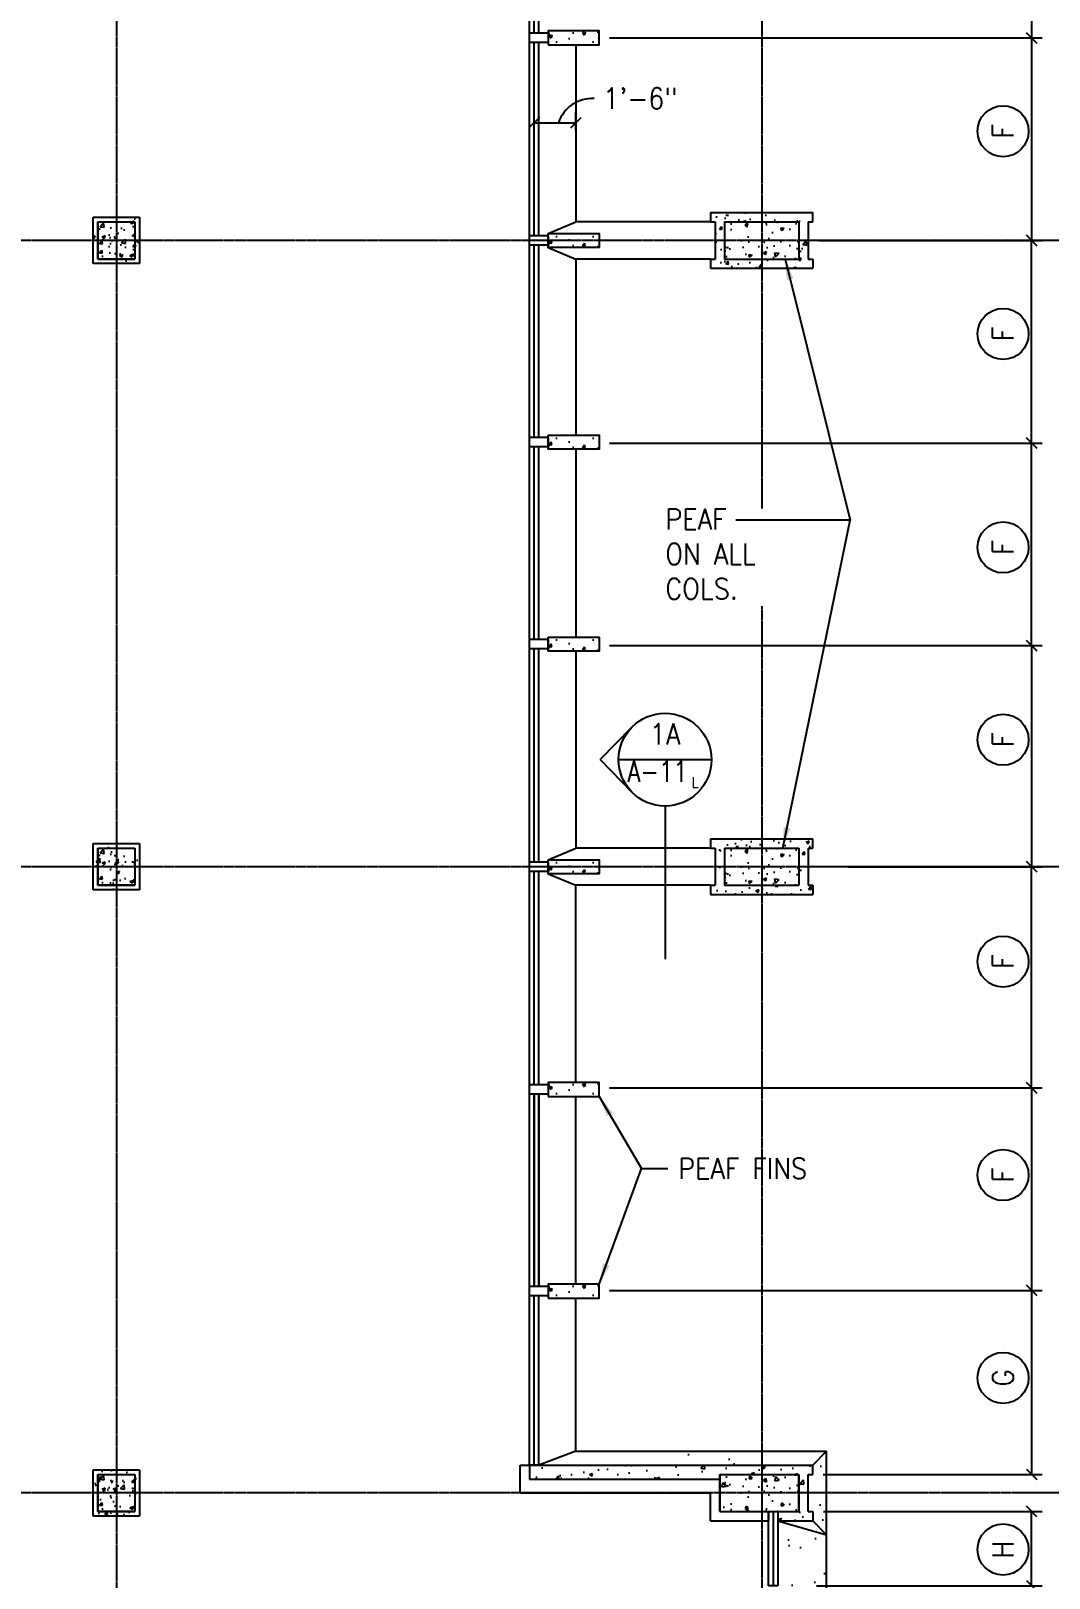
# Model space of a CAD drawing. Header units: inches. Extents: x 388 to 4053, y 352 to 2882.
# Drawn here: x 3330 to 3769, y 1011 to 1678 of the extents above; entities that cross this region are included whole.
import ezdxf
from ezdxf.enums import TextEntityAlignment as Align

# ---------------------------------------------------------------- set-up
doc = ezdxf.new("R2010")
doc.units = ezdxf.units.IN
doc.header["$LTSCALE"] = 0.5
doc.header["$MEASUREMENT"] = 0
doc.linetypes.add('CENTER', pattern=[3.25, 2.5, -0.25, 0.25, -0.25])
for name, color, linetype in [('A-ANNO-DIMS', 7, 'Continuous'), ('A-ANNO-TEXT', 7, 'Continuous'), ('A-COLS', 2, 'Continuous'), ('A-COLS-PATT', 8, 'Continuous'), ('A-FLOR-LEVL', 2, 'Continuous'), ('A-FLOR-PATT', 8, 'Continuous'), ('A-GLAZ', 3, 'Continuous'), ('A-GLAZ-IDEN', 7, 'Continuous'), ('A-GRID', 8, 'CENTER'), ('A-SECT-IDEN', 7, 'Continuous'), ('A-WALL', 2, 'Continuous'), ('A-WALL-PATT', 8, 'Continuous')]:
    doc.layers.add(name, color=color, linetype=linetype)
doc.styles.add('ROMANS', font='romans.shx', dxfattribs={"width": 0.9})
doc.dimstyles.new('DIM96', dxfattribs={"dimscale": 96, "dimtxt": 0.09375, "dimasz": 0.046875, "dimexe": 0.046875, "dimexo": 0.046875, "dimgap": 0.046875, "dimtad": 1, "dimdec": 4, "dimzin": 3, "dimdsep": 46, "dimlunit": 4, "dimtxsty": 'ROMANS', "dimblk": 'OBLIQUE', "dimcen": 0.046875, "dimaunit": 1, "dimazin": 0, "dimtfac": 0.7, "dimtdec": 4, "dimtofl": 0, "dimtmove": 2, "dimatfit": 3, "dimldrblk": 'OBLIQUE', "dimfxl": 0, "dimfrac": 1, "dimtolj": 1, "dimtzin": 0, "dimarcsym": 0})
doc.dimstyles.new('LD96', dxfattribs={"dimscale": 96, "dimtxt": 0.09375, "dimasz": 0.09375, "dimexe": 0.046875, "dimexo": 0.046875, "dimgap": 0.046875, "dimtad": 0, "dimdec": 4, "dimzin": 3, "dimdsep": 46, "dimlunit": 4, "dimtxsty": 'ROMANS', "dimcen": 0.046875, "dimaunit": 1, "dimadec": 0, "dimazin": 0, "dimtfac": 0.7, "dimtdec": 4, "dimtofl": 0, "dimtmove": 2, "dimatfit": 3, "dimfxl": 0, "dimfrac": 1, "dimtolj": 1, "dimtzin": 0, "dimarcsym": 0})
pattern_1 = [(50, (11.203, -0.822), (14.345204, -1.255043), [1.5, -16.5]), (355, (11.203, -0.822), (-2.775027, 15.04384), [1.2, -13.2]), (100.4514, (12.398, -0.927), (11.57019, 13.78879), [1.274804, -14.02284]), (46.1842, (11.203, 3.178), (21.34482, -3.31038), [2.25, -24.75]), (96.6356, (12.981, 2.902), (18.69325, 19.48236), [1.9122, -21.03426]), (351.1842, (11.203, 3.178), (18.69324, 19.48237), [1.8, -19.8]), (21, (13.203, 2.178), (11.93814, -8.052378), [1.5, -16.5]), (326, (13.203, 2.178), (4.866307, 14.503), [1.2, -13.2]), (71.4514, (14.197, 1.507), (16.804453, 6.45061), [1.274804, -14.02284]), (37.5, (11.2027, -0.8225), (0.243197, 6.657877), [0, -13.04, 0, -13.4, 0, -13.25]), (7.5, (11.203, -0.8225), (5.261391, 7.888234), [0, -7.64, 0, -12.74, 0, -5.05]), (327.5, (6.7427, -0.8225), (10.676449, -0.4510974), [0, -5, 0, -15.6, 0, -20.7]), (317.5, (4.743, -0.822), (11.663723, 2.0021), [0, -6.5, 0, -10.36, 0, -14.7])]

# ---------------------------------------------------------------- blocks, each defined once
blk = doc.blocks.new('_Oblique')
at = {"color": 0, "lineweight": -2}
blk.add_line((-0.5, -0.5), (0.5, 0.5), dxfattribs=at)
blk = doc.blocks.new('*D28')
at = {"layer": 'A-ANNO-DIMS', "color": 0, "lineweight": -2}
for p, q in [((3547.08, 1631.84), (3547.08, 1642.54)), ((3565.08, 1634.81), (3565.08, 1642.54)), ((3547.08, 1638.04), (3565.08, 1638.04))]:
    blk.add_line(p, q, dxfattribs=at)
at = {"layer": 'Defpoints', "color": 0}
for p in [(3565.08, 1638.04), (3565.08, 1630.31), (3547.08, 1627.34)]:
    blk.add_point(p, dxfattribs=at)
at = {"layer": 'A-ANNO-DIMS', "color": 0, "lineweight": -2, "xscale": 4.5, "yscale": 4.5, "zscale": 4.5, "rotation": 180}
blk.add_blockref('_Oblique', (3547.08, 1638.04), dxfattribs=at)
at = {"layer": 'A-ANNO-DIMS', "color": 0, "lineweight": -2, "xscale": 4.5, "yscale": 4.5, "zscale": 4.5}
blk.add_blockref('_Oblique', (3565.08, 1638.04), dxfattribs=at)
at = {"layer": 'A-ANNO-DIMS', "color": 0, "insert": (3592.74, 1648.56), "char_height": 9, "attachment_point": 5, "style": 'ROMANS'}
blk.add_mtext('\\A1;1\'-6"', dxfattribs=at)
blk = doc.blocks.new('GLAZ1')
for p, q in [((0, 0), (-4, 0)), ((-4, 0), (-4, -32)), ((-2, -32), (-2, 0)), ((0, -32), (0, 0)), ((-4, -32), (0, -32))]:
    blk.add_line(p, q)
blk = doc.blocks.new('ELEVIDEN')
for q in [(-14, 14.29), (14, 14.29)]:
    blk.add_line((0, 28), q)
blk.add_arc((0, 0), 20, 45.58469, 134.41531)
blk = doc.blocks.new('IDENM1')
blk.add_circle((0, 0), 0.1146)
at = {"style": 'ROMANS', "width": 0.9}
blk.add_attdef('#', text='', height=0.0938, dxfattribs=at).set_placement((0, 0), align=Align.MIDDLE)
blk = doc.blocks.new('*D103')
at = {"layer": 'A-GLAZ-IDEN', "color": 0, "lineweight": -2}
for p, q in [((3579.58, 1761.94), (3765.89, 1761.94)), ((3761.39, 1761.94), (3761.39, 1674.61)), ((3579.58, 1674.61), (3765.89, 1674.61))]:
    blk.add_line(p, q, dxfattribs=at)
at = {"layer": 'Defpoints', "color": 0}
for p in [(3575.08, 1761.94), (3575.08, 1674.61), (3761.39, 1674.61)]:
    blk.add_point(p, dxfattribs=at)
at = {"layer": 'A-GLAZ-IDEN', "color": 0, "lineweight": -2, "xscale": 4.5, "yscale": 4.5, "zscale": 4.5}
for p, rotation in [((3761.39, 1761.94), 90), ((3761.39, 1674.61), 270)]:
    blk.add_blockref('_Oblique', p, dxfattribs=dict(at, rotation=rotation))
blk = doc.blocks.new('*D104')
at = {"layer": 'A-GLAZ-IDEN', "color": 0, "lineweight": -2}
for p, q in [((3579.58, 1674.61), (3765.89, 1674.61)), ((3761.39, 1674.61), (3761.39, 1587.28)), ((3669.58, 1587.28), (3765.89, 1587.28))]:
    blk.add_line(p, q, dxfattribs=at)
at = {"layer": 'Defpoints', "color": 0}
for p in [(3575.08, 1674.61), (3665.08, 1587.28), (3761.39, 1587.28)]:
    blk.add_point(p, dxfattribs=at)
at = {"layer": 'A-GLAZ-IDEN', "color": 0, "lineweight": -2, "xscale": 4.5, "yscale": 4.5, "zscale": 4.5}
for p, rotation in [((3761.39, 1674.61), 90), ((3761.39, 1587.28), 270)]:
    blk.add_blockref('_Oblique', p, dxfattribs=dict(at, rotation=rotation))
blk = doc.blocks.new('*D105')
at = {"layer": 'A-GLAZ-IDEN', "color": 0, "lineweight": -2}
for p, q in [((3579.58, 1412.61), (3765.89, 1412.61)), ((3761.39, 1412.61), (3761.39, 1317.28)), ((3682.42, 1317.28), (3765.89, 1317.28))]:
    blk.add_line(p, q, dxfattribs=at)
at = {"layer": 'Defpoints', "color": 0}
for p in [(3575.08, 1412.61), (3677.92, 1317.28), (3761.39, 1317.28)]:
    blk.add_point(p, dxfattribs=at)
at = {"layer": 'A-GLAZ-IDEN', "color": 0, "lineweight": -2, "xscale": 4.5, "yscale": 4.5, "zscale": 4.5}
for p, rotation in [((3761.39, 1412.61), 90), ((3761.39, 1317.28), 270)]:
    blk.add_blockref('_Oblique', p, dxfattribs=dict(at, rotation=rotation))
blk = doc.blocks.new('*D106')
at = {"layer": 'A-GLAZ-IDEN', "color": 0, "lineweight": -2}
for p, q in [((3579.58, 1499.94), (3765.89, 1499.94)), ((3761.39, 1412.61), (3761.39, 1499.94)), ((3579.58, 1412.61), (3765.89, 1412.61))]:
    blk.add_line(p, q, dxfattribs=at)
at = {"layer": 'Defpoints', "color": 0}
for p in [(3575.08, 1499.94), (3761.39, 1499.94), (3575.08, 1412.61)]:
    blk.add_point(p, dxfattribs=at)
at = {"layer": 'A-GLAZ-IDEN', "color": 0, "lineweight": -2, "xscale": 4.5, "yscale": 4.5, "zscale": 4.5}
for p, rotation in [((3761.39, 1499.94), 90), ((3761.39, 1412.61), 270)]:
    blk.add_blockref('_Oblique', p, dxfattribs=dict(at, rotation=rotation))
blk = doc.blocks.new('*D107')
at = {"layer": 'A-GLAZ-IDEN', "color": 0, "lineweight": -2}
for p, q in [((3669.58, 1587.28), (3765.89, 1587.28)), ((3761.39, 1499.94), (3761.39, 1587.28)), ((3579.58, 1499.94), (3765.89, 1499.94))]:
    blk.add_line(p, q, dxfattribs=at)
at = {"layer": 'Defpoints', "color": 0}
for p in [(3665.08, 1587.28), (3761.39, 1587.28), (3575.08, 1499.94)]:
    blk.add_point(p, dxfattribs=at)
at = {"layer": 'A-GLAZ-IDEN', "color": 0, "lineweight": -2, "xscale": 4.5, "yscale": 4.5, "zscale": 4.5}
for p, rotation in [((3761.39, 1587.28), 90), ((3761.39, 1499.94), 270)]:
    blk.add_blockref('_Oblique', p, dxfattribs=dict(at, rotation=rotation))
blk = doc.blocks.new('*D113')
at = {"layer": 'A-GLAZ-IDEN', "color": 0, "lineweight": -2}
for p, q in [((3686.92, 1317.28), (3765.89, 1317.28)), ((3761.39, 1221.94), (3761.39, 1317.28)), ((3579.58, 1221.94), (3765.89, 1221.94))]:
    blk.add_line(p, q, dxfattribs=at)
at = {"layer": 'Defpoints', "color": 0}
for p in [(3682.42, 1317.28), (3761.39, 1317.28), (3575.08, 1221.94)]:
    blk.add_point(p, dxfattribs=at)
at = {"layer": 'A-GLAZ-IDEN', "color": 0, "lineweight": -2, "xscale": 4.5, "yscale": 4.5, "zscale": 4.5}
for p, rotation in [((3761.39, 1317.28), 90), ((3761.39, 1221.94), 270)]:
    blk.add_blockref('_Oblique', p, dxfattribs=dict(at, rotation=rotation))
blk = doc.blocks.new('*D114')
at = {"layer": 'A-GLAZ-IDEN', "color": 0, "lineweight": -2}
for p, q in [((3579.58, 1221.94), (3765.89, 1221.94)), ((3761.39, 1221.94), (3761.39, 1134.61)), ((3579.58, 1134.61), (3765.89, 1134.61))]:
    blk.add_line(p, q, dxfattribs=at)
at = {"layer": 'Defpoints', "color": 0}
for p in [(3575.08, 1221.94), (3575.08, 1134.61), (3761.39, 1134.61)]:
    blk.add_point(p, dxfattribs=at)
at = {"layer": 'A-GLAZ-IDEN', "color": 0, "lineweight": -2, "xscale": 4.5, "yscale": 4.5, "zscale": 4.5}
for p, rotation in [((3761.39, 1221.94), 90), ((3761.39, 1134.61), 270)]:
    blk.add_blockref('_Oblique', p, dxfattribs=dict(at, rotation=rotation))
blk = doc.blocks.new('*D115')
at = {"layer": 'A-GLAZ-IDEN', "color": 0, "lineweight": -2}
for p, q in [((3579.58, 1134.61), (3765.89, 1134.61)), ((3761.39, 1134.61), (3761.39, 1055.28)), ((3671.58, 1055.28), (3765.89, 1055.28))]:
    blk.add_line(p, q, dxfattribs=at)
at = {"layer": 'Defpoints', "color": 0}
for p in [(3575.08, 1134.61), (3667.08, 1055.28), (3761.39, 1055.28)]:
    blk.add_point(p, dxfattribs=at)
at = {"layer": 'A-GLAZ-IDEN', "color": 0, "lineweight": -2, "xscale": 4.5, "yscale": 4.5, "zscale": 4.5}
for p, rotation in [((3761.39, 1134.61), 90), ((3761.39, 1055.28), 270)]:
    blk.add_blockref('_Oblique', p, dxfattribs=dict(at, rotation=rotation))
blk = doc.blocks.new('*D134')
at = {"layer": 'A-GLAZ-IDEN', "color": 0, "lineweight": -2}
for p, q in [((3671.68, 1039.28), (3765.89, 1039.28)), ((3761.39, 1007.28), (3761.39, 1039.28)), ((3668.76, 1007.28), (3765.89, 1007.28))]:
    blk.add_line(p, q, dxfattribs=at)
at = {"layer": 'Defpoints', "color": 0}
for p in [(3667.18, 1039.28), (3761.39, 1039.28), (3664.26, 1007.28)]:
    blk.add_point(p, dxfattribs=at)
at = {"layer": 'A-GLAZ-IDEN', "color": 0, "lineweight": -2, "xscale": 4.5, "yscale": 4.5, "zscale": 4.5}
for p, rotation in [((3761.39, 1039.28), 90), ((3761.39, 1007.28), 270)]:
    blk.add_blockref('_Oblique', p, dxfattribs=dict(at, rotation=rotation))
blk = doc.blocks.new('IDEN4')
blk.add_line((-0.2083, 0), (0.2083, 0))
blk.add_circle((0, 0), 0.2083)
at = {"style": 'ROMANS'}
for tag, height, width, p in [('#', 0.0938, 0.9, (0, 0.1148)), ('##', 0.0938, 0.8, (-0.0336, -0.0524)), ('@', 0.0469, 0.9, (0.135, -0.1024))]:
    blk.add_attdef(tag, text='', height=height, dxfattribs=dict(at, width=width)).set_placement(p, align=Align.MIDDLE_CENTER)
blk = doc.blocks.new('2')
for p, q in [((8, 16), (-8, 16)), ((-8, -16), (-8, 16)), ((8, -16), (8, 16)), ((8, -16), (-8, -16))]:
    blk.add_line(p, q)
blk = doc.blocks.new('4')
for p, q in [((-8, -18), (-8, 16)), ((8, 16), (-8, 16)), ((8, -18), (8, 16)), ((8, -18), (-8, -18))]:
    blk.add_line(p, q)
blk = doc.blocks.new('1')
for p, q in [((-8, 8), (8, 8)), ((-8, 8), (-8, -8)), ((8, 8), (8, -8)), ((-8, -8), (8, -8))]:
    blk.add_line(p, q)
blk = doc.blocks.new('5')
blk.add_lwpolyline([(-22, 0), (0, 0), (0, -6), (-22, -6)], close=True)

msp = doc.modelspace()

# ---------------------------------------------------------------- hatches: boundary and pattern name
at = {"layer": 'A-COLS-PATT'}
h = msp.add_hatch(dxfattribs=at)
h.set_pattern_fill('AR-CONC', color=256, scale=2, style=0)
h.set_pattern_definition([(310, (2608.299, 4049.939), (14.345204, 1.25504), [1.5, -16.5]), (5, (2608.299, 4049.939), (-2.77503, -15.04384), [1.2, -13.2]), (259.5486, (2609.495, 4050.044), (11.57019, -13.78879), [1.2748, -14.02284]), (313.8158, (2608.3, 4045.939), (21.34482, 3.31038), [2.25, -24.75]), (263.3644, (2610.078, 4046.215), (18.69325, -19.48236), [1.9122, -21.03426]), (8.8158, (2608.3, 4045.94), (18.69324, -19.48237), [1.8, -19.8]), (339, (2610.299, 4046.939), (11.93814, 8.05238), [1.5, -16.5]), (34, (2610.299, 4046.939), (4.86631, -14.503), [1.2, -13.2]), (288.5486, (2611.294, 4047.61), (16.80445, -6.45061), [1.2748, -14.02284]), (322.5, (2608.299, 4049.939), (0.243197, -6.657877), [0, -13.04, 0, -13.4, 0, -13.25]), (352.5, (2608.299, 4049.939), (5.26139, -7.888234), [0, -7.64, 0, -12.74, 0, -5.05]), (32.5, (2603.839, 4049.939), (10.676449, 0.451097), [0, -5, 0, -15.6, 0, -20.7]), (42.5, (2601.839, 4049.939), (11.663723, -2.0021), [0, -6.5, 0, -10.36, 0, -14.7])])
h.paths.add_polyline_path([(3553.08318, 1671.60886), (3553.08318, 1677.60886), (3575.08318, 1677.60886), (3575.08318, 1671.60886)])
h = msp.add_hatch(dxfattribs=at)
h.set_pattern_fill('AR-CONC', color=256, scale=2, style=0)
h.set_pattern_definition([(50, (2400.299, -791.055), (14.345204, -1.255043), [1.5, -16.5]), (355, (2400.299, -791.055), (-2.77503, 15.04384), [1.2, -13.2]), (100.4514, (2401.495, -791.159), (11.57019, 13.78879), [1.2748, -14.02284]), (46.1842, (2400.3, -787.055), (21.34482, -3.31038), [2.25, -24.75]), (96.6356, (2402.078, -787.33), (18.69325, 19.48236), [1.9122, -21.03426]), (351.1842, (2400.3, -787.055), (18.69324, 19.48237), [1.8, -19.8]), (21, (2402.299, -788.055), (11.93814, -8.05238), [1.5, -16.5]), (326, (2402.299, -788.055), (4.86631, 14.503), [1.2, -13.2]), (71.4514, (2403.294, -788.726), (16.80445, 6.45061), [1.2748, -14.02284]), (37.5, (2400.299, -791.0546), (0.243197, 6.657877), [0, -13.04, 0, -13.4, 0, -13.25]), (7.5, (2400.299, -791.0546), (5.26139, 7.888234), [0, -7.64, 0, -12.74, 0, -5.05]), (327.5, (2395.839, -791.0546), (10.676449, -0.451097), [0, -5, 0, -15.6, 0, -20.7]), (317.5, (2393.839, -791.055), (11.663723, 2.0021), [0, -6.5, 0, -10.36, 0, -14.7])])
h.paths.add_polyline_path([(3359.08318, 1595.27553), (3359.08318, 1579.27553), (3375.08318, 1579.27553), (3375.08318, 1595.27553)])
h = msp.add_hatch(dxfattribs=at)
h.set_pattern_fill('AR-CONC', color=256, scale=2, style=0)
h.set_pattern_definition([(40, (1266.753, 620.491), (-1.255043, 14.345204), [1.5, -16.5]), (95, (1266.753, 620.491), (15.04384, -2.77503), [1.2, -13.2]), (349.5486, (1266.648, 621.687), (13.78879, 11.57019), [1.2748, -14.02284]), (43.8158, (1270.753, 620.491), (-3.31038, 21.34482), [2.25, -24.75]), (353.3644, (1270.477, 622.27), (19.48236, 18.69325), [1.9122, -21.03426]), (98.8158, (1270.753, 620.491), (19.48237, 18.69324), [1.8, -19.8]), (69, (1269.753, 622.491), (-8.05238, 11.93814), [1.5, -16.5]), (124, (1269.753, 622.491), (14.503, 4.86631), [1.2, -13.2]), (18.5486, (1269.082, 623.486), (6.45061, 16.80445), [1.2748, -14.02284]), (52.5, (1266.753, 620.4915), (6.657877, 0.243197), [0, -13.04, 0, -13.4, 0, -13.25]), (82.5, (1266.753, 620.4915), (7.888234, 5.26139), [0, -7.64, 0, -12.74, 0, -5.05]), (122.5, (1266.753, 616.0315), (-0.451097, 10.676449), [0, -5, 0, -15.6, 0, -20.7]), (132.5, (1266.753, 614.0315), (2.0021, 11.663723), [0, -6.5, 0, -10.36, 0, -14.7])])
h.paths.add_polyline_path([(3661.08318, 1595.27553), (3661.08318, 1579.27553), (3629.08318, 1579.27553), (3629.08318, 1595.27553)])
h = msp.add_hatch(dxfattribs=at)
h.set_pattern_fill('AR-CONC', color=256, scale=2, style=0)
h.set_pattern_definition([(50, (2608.299, -788.055), (14.345204, -1.25504), [1.5, -16.5]), (355, (2608.299, -788.055), (-2.77503, 15.04384), [1.2, -13.2]), (100.4514, (2609.495, -788.159), (11.57019, 13.78879), [1.2748, -14.02284]), (46.1842, (2608.3, -784.055), (21.34482, -3.31038), [2.25, -24.75]), (96.6356, (2610.078, -784.33), (18.69325, 19.48236), [1.9122, -21.03426]), (351.1842, (2608.3, -784.055), (18.69324, 19.48237), [1.8, -19.8]), (21, (2610.299, -785.055), (11.93814, -8.05238), [1.5, -16.5]), (326, (2610.299, -785.055), (4.86631, 14.503), [1.2, -13.2]), (71.4514, (2611.294, -785.726), (16.80445, 6.45061), [1.2748, -14.02284]), (37.5, (2608.299, -788.0546), (0.243197, 6.657877), [0, -13.04, 0, -13.4, 0, -13.25]), (7.5, (2608.299, -788.0546), (5.26139, 7.888234), [0, -7.64, 0, -12.74, 0, -5.05]), (327.5, (2603.839, -788.0546), (10.676449, -0.451097), [0, -5, 0, -15.6, 0, -20.7]), (317.5, (2601.839, -788.055), (11.663723, 2.0021), [0, -6.5, 0, -10.36, 0, -14.7])])
h.paths.add_polyline_path([(3553.08318, 1590.27553), (3553.08318, 1584.27553), (3575.08318, 1584.27553), (3575.08318, 1590.27553)])
h = msp.add_hatch(dxfattribs=at)
h.set_pattern_fill('AR-CONC', color=256, scale=2, style=0)
h.set_pattern_definition([(50, (2608.299, -875.055), (14.345204, -1.25504), [1.5, -16.5]), (355, (2608.299, -875.055), (-2.77503, 15.04384), [1.2, -13.2]), (100.4514, (2609.495, -875.159), (11.57019, 13.78879), [1.2748, -14.02284]), (46.1842, (2608.3, -871.055), (21.34482, -3.31038), [2.25, -24.75]), (96.6356, (2610.078, -871.33), (18.69325, 19.48236), [1.9122, -21.03426]), (351.1842, (2608.3, -871.055), (18.69324, 19.48237), [1.8, -19.8]), (21, (2610.299, -872.055), (11.93814, -8.05238), [1.5, -16.5]), (326, (2610.299, -872.055), (4.86631, 14.503), [1.2, -13.2]), (71.4514, (2611.294, -872.726), (16.80445, 6.45061), [1.2748, -14.02284]), (37.5, (2608.299, -875.0546), (0.243197, 6.657877), [0, -13.04, 0, -13.4, 0, -13.25]), (7.5, (2608.299, -875.0546), (5.26139, 7.888234), [0, -7.64, 0, -12.74, 0, -5.05]), (327.5, (2603.839, -875.0546), (10.676449, -0.451097), [0, -5, 0, -15.6, 0, -20.7]), (317.5, (2601.839, -875.055), (11.663723, 2.0021), [0, -6.5, 0, -10.36, 0, -14.7])])
h.paths.add_polyline_path([(3553.08318, 1503.27553), (3553.08318, 1497.27553), (3575.08318, 1497.27553), (3575.08318, 1503.27553)])
h = msp.add_hatch(dxfattribs=at)
h.set_pattern_fill('AR-CONC', color=256, scale=2, style=0)
h.set_pattern_definition([(50, (2608.299, -962.055), (14.345204, -1.25504), [1.5, -16.5]), (355, (2608.299, -962.055), (-2.77503, 15.04384), [1.2, -13.2]), (100.4514, (2609.495, -962.159), (11.57019, 13.78879), [1.2748, -14.02284]), (46.1842, (2608.3, -958.055), (21.34482, -3.31038), [2.25, -24.75]), (96.6356, (2610.078, -958.33), (18.69325, 19.48236), [1.9122, -21.03426]), (351.1842, (2608.3, -958.055), (18.69324, 19.48237), [1.8, -19.8]), (21, (2610.299, -959.055), (11.93814, -8.05238), [1.5, -16.5]), (326, (2610.299, -959.055), (4.86631, 14.503), [1.2, -13.2]), (71.4514, (2611.294, -959.726), (16.80445, 6.45061), [1.2748, -14.02284]), (37.5, (2608.299, -962.0546), (0.243197, 6.657877), [0, -13.04, 0, -13.4, 0, -13.25]), (7.5, (2608.299, -962.0546), (5.26139, 7.888234), [0, -7.64, 0, -12.74, 0, -5.05]), (327.5, (2603.839, -962.0546), (10.676449, -0.451097), [0, -5, 0, -15.6, 0, -20.7]), (317.5, (2601.839, -962.055), (11.663723, 2.0021), [0, -6.5, 0, -10.36, 0, -14.7])])
h.paths.add_polyline_path([(3553.08318, 1416.27553), (3553.08318, 1410.27553), (3575.08318, 1410.27553), (3575.08318, 1416.27553)])
h = msp.add_hatch(dxfattribs=at)
h.set_pattern_fill('AR-CONC', color=256, scale=2, style=0)
h.set_pattern_definition([(50, (2400.299, -1061.055), (14.345204, -1.255043), [1.5, -16.5]), (355, (2400.299, -1061.055), (-2.77503, 15.04384), [1.2, -13.2]), (100.4514, (2401.495, -1061.159), (11.57019, 13.78879), [1.2748, -14.02284]), (46.1842, (2400.3, -1057.055), (21.34482, -3.31038), [2.25, -24.75]), (96.6356, (2402.078, -1057.33), (18.69325, 19.48236), [1.9122, -21.03426]), (351.1842, (2400.3, -1057.055), (18.69324, 19.48237), [1.8, -19.8]), (21, (2402.299, -1058.055), (11.93814, -8.05238), [1.5, -16.5]), (326, (2402.299, -1058.055), (4.86631, 14.503), [1.2, -13.2]), (71.4514, (2403.294, -1058.726), (16.80445, 6.45061), [1.2748, -14.02284]), (37.5, (2400.299, -1061.0546), (0.243197, 6.657877), [0, -13.04, 0, -13.4, 0, -13.25]), (7.5, (2400.299, -1061.0546), (5.26139, 7.888234), [0, -7.64, 0, -12.74, 0, -5.05]), (327.5, (2395.839, -1061.0546), (10.676449, -0.451097), [0, -5, 0, -15.6, 0, -20.7]), (317.5, (2393.839, -1061.055), (11.663723, 2.0021), [0, -6.5, 0, -10.36, 0, -14.7])])
h.paths.add_polyline_path([(3359.08318, 1325.27553), (3359.08318, 1309.27553), (3375.08318, 1309.27553), (3375.08318, 1325.27553)])
h = msp.add_hatch(dxfattribs=at)
h.set_pattern_fill('AR-CONC', color=256, scale=2, style=0)
h.set_pattern_definition([(40, (1266.753, 350.491), (-1.255043, 14.345204), [1.5, -16.5]), (95, (1266.753, 350.491), (15.04384, -2.77503), [1.2, -13.2]), (349.5486, (1266.648, 351.687), (13.78879, 11.57019), [1.2748, -14.02284]), (43.8158, (1270.753, 350.491), (-3.31038, 21.34482), [2.25, -24.75]), (353.3644, (1270.477, 352.27), (19.48236, 18.69325), [1.9122, -21.03426]), (98.8158, (1270.753, 350.491), (19.48237, 18.69324), [1.8, -19.8]), (69, (1269.753, 352.491), (-8.05238, 11.93814), [1.5, -16.5]), (124, (1269.753, 352.491), (14.503, 4.86631), [1.2, -13.2]), (18.5486, (1269.082, 353.486), (6.45061, 16.80445), [1.2748, -14.02284]), (52.5, (1266.753, 350.4915), (6.657877, 0.243197), [0, -13.04, 0, -13.4, 0, -13.25]), (82.5, (1266.753, 350.4915), (7.888234, 5.26139), [0, -7.64, 0, -12.74, 0, -5.05]), (122.5, (1266.753, 346.0315), (-0.451097, 10.676449), [0, -5, 0, -15.6, 0, -20.7]), (132.5, (1266.753, 344.0315), (2.0021, 11.663723), [0, -6.5, 0, -10.36, 0, -14.7])])
h.paths.add_polyline_path([(3661.08318, 1325.27553), (3661.08318, 1309.27553), (3629.08318, 1309.27553), (3629.08318, 1325.27553)])
h = msp.add_hatch(dxfattribs=at)
h.set_pattern_fill('AR-CONC', color=256, scale=2, style=0)
h.set_pattern_definition([(50, (2608.299, -1058.055), (14.345204, -1.25504), [1.5, -16.5]), (355, (2608.299, -1058.055), (-2.77503, 15.04384), [1.2, -13.2]), (100.4514, (2609.495, -1058.159), (11.57019, 13.78879), [1.2748, -14.02284]), (46.1842, (2608.3, -1054.055), (21.34482, -3.31038), [2.25, -24.75]), (96.6356, (2610.078, -1054.33), (18.69325, 19.48236), [1.9122, -21.03426]), (351.1842, (2608.3, -1054.055), (18.69324, 19.48237), [1.8, -19.8]), (21, (2610.299, -1055.055), (11.93814, -8.05238), [1.5, -16.5]), (326, (2610.299, -1055.055), (4.86631, 14.503), [1.2, -13.2]), (71.4514, (2611.294, -1055.726), (16.80445, 6.45061), [1.2748, -14.02284]), (37.5, (2608.299, -1058.0546), (0.243197, 6.657877), [0, -13.04, 0, -13.4, 0, -13.25]), (7.5, (2608.299, -1058.0546), (5.26139, 7.888234), [0, -7.64, 0, -12.74, 0, -5.05]), (327.5, (2603.839, -1058.0546), (10.676449, -0.451097), [0, -5, 0, -15.6, 0, -20.7]), (317.5, (2601.839, -1058.055), (11.663723, 2.0021), [0, -6.5, 0, -10.36, 0, -14.7])])
h.paths.add_polyline_path([(3553.08318, 1320.27553), (3553.08318, 1314.27553), (3575.08318, 1314.27553), (3575.08318, 1320.27553)])
h = msp.add_hatch(dxfattribs=at)
h.set_pattern_fill('AR-CONC', color=256, scale=2, style=0)
h.set_pattern_definition([(310, (2608.299, 3596.606), (14.345204, 1.25504), [1.5, -16.5]), (5, (2608.299, 3596.606), (-2.77503, -15.04384), [1.2, -13.2]), (259.5486, (2609.495, 3596.71), (11.57019, -13.78879), [1.2748, -14.02284]), (313.8158, (2608.3, 3592.606), (21.34482, 3.31038), [2.25, -24.75]), (263.3644, (2610.078, 3592.882), (18.69325, -19.48236), [1.9122, -21.03426]), (8.8158, (2608.3, 3592.606), (18.69324, -19.48237), [1.8, -19.8]), (339, (2610.299, 3593.606), (11.93814, 8.05238), [1.5, -16.5]), (34, (2610.299, 3593.606), (4.86631, -14.503), [1.2, -13.2]), (288.5486, (2611.294, 3594.277), (16.80445, -6.45061), [1.2748, -14.02284]), (322.5, (2608.299, 3596.6056), (0.243197, -6.657877), [0, -13.04, 0, -13.4, 0, -13.25]), (352.5, (2608.299, 3596.6056), (5.26139, -7.888234), [0, -7.64, 0, -12.74, 0, -5.05]), (32.5, (2603.839, 3596.6056), (10.676449, 0.451097), [0, -5, 0, -15.6, 0, -20.7]), (42.5, (2601.839, 3596.606), (11.663723, -2.0021), [0, -6.5, 0, -10.36, 0, -14.7])])
h.paths.add_polyline_path([(3553.08318, 1218.27553), (3553.08318, 1224.27553), (3575.08318, 1224.27553), (3575.08318, 1218.27553)])
h = msp.add_hatch(dxfattribs=at)
h.set_pattern_fill('AR-CONC', color=256, scale=2, style=0)
h.set_pattern_definition([(310, (2608.299, 3509.606), (14.345204, 1.25504), [1.5, -16.5]), (5, (2608.299, 3509.606), (-2.77503, -15.04384), [1.2, -13.2]), (259.5486, (2609.495, 3509.71), (11.57019, -13.78879), [1.2748, -14.02284]), (313.8158, (2608.3, 3505.606), (21.34482, 3.31038), [2.25, -24.75]), (263.3644, (2610.078, 3505.882), (18.69325, -19.48236), [1.9122, -21.03426]), (8.8158, (2608.3, 3505.606), (18.69324, -19.48237), [1.8, -19.8]), (339, (2610.299, 3506.606), (11.93814, 8.05238), [1.5, -16.5]), (34, (2610.299, 3506.606), (4.86631, -14.503), [1.2, -13.2]), (288.5486, (2611.294, 3507.277), (16.80445, -6.45061), [1.2748, -14.02284]), (322.5, (2608.299, 3509.6056), (0.243197, -6.657877), [0, -13.04, 0, -13.4, 0, -13.25]), (352.5, (2608.299, 3509.6056), (5.26139, -7.888234), [0, -7.64, 0, -12.74, 0, -5.05]), (32.5, (2603.839, 3509.6056), (10.676449, 0.451097), [0, -5, 0, -15.6, 0, -20.7]), (42.5, (2601.839, 3509.606), (11.663723, -2.0021), [0, -6.5, 0, -10.36, 0, -14.7])])
h.paths.add_polyline_path([(3553.08318, 1131.27553), (3553.08318, 1137.27553), (3575.08318, 1137.27553), (3575.08318, 1131.27553)])
h = msp.add_hatch(dxfattribs=at)
h.set_pattern_fill('AR-CONC', color=256, scale=2, style=0)
h.set_pattern_definition([(50, (2400.299, -1331.055), (14.345204, -1.255043), [1.5, -16.5]), (355, (2400.299, -1331.055), (-2.77503, 15.04384), [1.2, -13.2]), (100.4514, (2401.495, -1331.159), (11.57019, 13.78879), [1.2748, -14.02284]), (46.1842, (2400.3, -1327.055), (21.34482, -3.31038), [2.25, -24.75]), (96.6356, (2402.078, -1327.33), (18.69325, 19.48236), [1.9122, -21.03426]), (351.1842, (2400.3, -1327.055), (18.69324, 19.48237), [1.8, -19.8]), (21, (2402.299, -1328.055), (11.93814, -8.05238), [1.5, -16.5]), (326, (2402.299, -1328.055), (4.86631, 14.503), [1.2, -13.2]), (71.4514, (2403.294, -1328.726), (16.80445, 6.45061), [1.2748, -14.02284]), (37.5, (2400.299, -1331.0546), (0.243197, 6.657877), [0, -13.04, 0, -13.4, 0, -13.25]), (7.5, (2400.299, -1331.0546), (5.26139, 7.888234), [0, -7.64, 0, -12.74, 0, -5.05]), (327.5, (2395.839, -1331.0546), (10.676449, -0.451097), [0, -5, 0, -15.6, 0, -20.7]), (317.5, (2393.839, -1331.055), (11.663723, 2.0021), [0, -6.5, 0, -10.36, 0, -14.7])])
h.paths.add_polyline_path([(3359.08318, 1055.27553), (3359.08318, 1039.27553), (3375.08318, 1039.27553), (3375.08318, 1055.27553)])
h = msp.add_hatch(dxfattribs=at)
h.set_pattern_fill('AR-CONC', color=256, scale=2, angle=-90, style=0)
h.set_pattern_definition([(320, (1266.753, 2014.06), (-1.255043, -14.345204), [1.5, -16.5]), (265, (1266.753, 2014.06), (15.04384, 2.77503), [1.2, -13.2]), (10.4514, (1266.648, 2012.864), (13.78879, -11.57019), [1.2748, -14.02284]), (316.1842, (1270.753, 2014.06), (-3.31038, -21.34482), [2.25, -24.75]), (6.6356, (1270.477, 2012.28), (19.48236, -18.69325), [1.9122, -21.03426]), (261.1842, (1270.753, 2014.06), (19.48237, -18.69324), [1.8, -19.8]), (291, (1269.753, 2012.06), (-8.05238, -11.93814), [1.5, -16.5]), (236, (1269.753, 2012.06), (14.503, -4.86631), [1.2, -13.2]), (341.4514, (1269.082, 2011.065), (6.45061, -16.80445), [1.2748, -14.02284]), (307.5, (1266.753, 2014.0596), (6.657877, -0.243197), [0, -13.04, 0, -13.4, 0, -13.25]), (277.5, (1266.753, 2014.0596), (7.888234, -5.26139), [0, -7.64, 0, -12.74, 0, -5.05]), (237.5, (1266.753, 2018.5196), (-0.451097, -10.676449), [0, -5, 0, -15.6, 0, -20.7]), (227.5, (1266.753, 2020.52), (2.0021, -11.663723), [0, -6.5, 0, -10.36, 0, -14.7])])
h.paths.add_polyline_path([(3661.08318, 1039.27553), (3661.08318, 1055.27553), (3627.08318, 1055.27553), (3627.08318, 1039.27553)])
at = {"layer": 'A-FLOR-PATT'}
h = msp.add_hatch(dxfattribs=at)
h.set_pattern_fill('AR-SAND', color=256, scale=12, style=0)
h.set_pattern_definition([(37.5, (2.383, -1.954), (-0.75592, 23.121885), [0, -18.24, 0, -20.4, 0, -19.5]), (7.5, (2.383, -1.954), (21.23732, 33.86575), [0, -9.84, 0, -16.44, 0, -6.3]), (327.5, (-12.377, -1.954), (37.3697, 0.06791), [0, -6, 0, -21.6, 0, -28.2]), (317.5, (-12.377, -1.954), (36.07352, 10.5321), [0, -3, 0, -14.16, 0, -16.2])])
h.paths.add_polyline_path([(3673.08318, 1029.27553), (3652.08318, 1035.27553), (3652.08318, 1009.27553), (3656.58318, 1009.27553), (3656.58318, 927.54469), (3673.08318, 927.54469)])
h.paths.add_polyline_path([(3667.08318, 1035.27553), (3652.08318, 1035.27553), (3673.08318, 1029.27553)])
h.paths.add_polyline_path([(3673.08318, 1065.27553), (3667.08318, 1059.27553), (3667.08318, 1055.27553), (3665.08318, 1055.27553), (3665.08318, 1039.27553), (3667.08318, 1039.27553), (3667.08318, 1035.27553), (3673.08318, 1029.27553)])
h.paths.add_polyline_path([(3673.08318, 1065.27553), (3606.60416, 1065.27553), (3606.60416, 1059.27553), (3623.08318, 1059.27553), (3667.08318, 1059.27553)])
at = {"layer": 'A-WALL-PATT'}
h = msp.add_hatch(dxfattribs=at)
h.set_pattern_fill('AR-CONC', color=256, scale=2, style=0)
h.set_pattern_definition(pattern_1)
h.paths.add_polyline_path([(3377.08318, 1597.27553), (3357.08318, 1597.27553), (3357.08318, 1577.27553), (3377.08318, 1577.27553)])
h = msp.add_hatch(dxfattribs=at)
h.set_pattern_fill('AR-CONC', color=256, scale=2, style=0)
h.set_pattern_definition(pattern_1)
h.paths.add_polyline_path([(3623.08318, 1599.27553), (3623.08318, 1595.27553), (3625.08318, 1595.27553), (3625.08318, 1579.27553), (3623.08318, 1579.27553), (3623.08318, 1575.27553), (3667.08318, 1575.27553), (3667.08318, 1579.27553), (3665.08318, 1579.27553), (3665.08318, 1595.27553), (3667.08318, 1595.27553), (3667.08318, 1599.27553)])
h.paths.add_polyline_path([(3661.08318, 1595.27553), (3629.08318, 1595.27553), (3629.08318, 1579.27553), (3661.08318, 1579.27553)], flags=17)
h = msp.add_hatch(dxfattribs=at)
h.set_pattern_fill('AR-CONC', color=256, scale=2, style=0)
h.set_pattern_definition(pattern_1)
h.paths.add_polyline_path([(3623.08318, 1329.27553), (3623.08318, 1325.27553), (3625.08318, 1325.27553), (3625.08318, 1309.27553), (3623.08318, 1309.27553), (3623.08318, 1305.27553), (3667.08318, 1305.27553), (3667.08318, 1309.27553), (3665.08318, 1309.27553), (3665.08318, 1325.27553), (3667.08318, 1325.27553), (3667.08318, 1329.27553)])
h.paths.add_polyline_path([(3661.08318, 1325.27553), (3629.08318, 1325.27553), (3629.08318, 1309.27553), (3661.08318, 1309.27553)], flags=17)
h = msp.add_hatch(dxfattribs=at)
h.set_pattern_fill('AR-CONC', color=256, scale=2, style=0)
h.set_pattern_definition(pattern_1)
h.paths.add_polyline_path([(3377.08318, 1327.27553), (3357.08318, 1327.27553), (3357.08318, 1307.27553), (3377.08318, 1307.27553)])
h = msp.add_hatch(dxfattribs=at)
h.set_pattern_fill('AR-CONC', color=256, scale=2, style=0)
h.set_pattern_definition(pattern_1)
h.paths.add_polyline_path([(3377.08318, 1057.27553), (3357.08318, 1057.27553), (3357.08318, 1037.27553), (3377.08318, 1037.27553)])
h = msp.add_hatch(dxfattribs=at)
h.set_pattern_fill('AR-CONC', color=256, scale=2, style=0)
h.set_pattern_definition([(50, (10.328, 2.06), (14.345204, -1.255043), [1.5, -16.5]), (355, (10.328, 2.06), (-2.775027, 15.04384), [1.2, -13.2]), (100.4514, (11.523, 1.955), (11.57019, 13.78879), [1.274804, -14.02284]), (46.1842, (10.328, 6.06), (21.34482, -3.31038), [2.25, -24.75]), (96.6356, (12.107, 5.784), (18.69325, 19.48236), [1.9122, -21.03426]), (351.1842, (10.328, 6.06), (18.69324, 19.48237), [1.8, -19.8]), (21, (12.328, 5.06), (11.93814, -8.052378), [1.5, -16.5]), (326, (12.328, 5.06), (4.866307, 14.503), [1.2, -13.2]), (71.4514, (13.323, 4.389), (16.804453, 6.45061), [1.274804, -14.02284]), (37.5, (10.328, 2.06), (0.243197, 6.657877), [0, -13.04, 0, -13.4, 0, -13.25]), (7.5, (10.328, 2.06), (5.261391, 7.888234), [0, -7.64, 0, -12.74, 0, -5.05]), (327.5, (5.868, 2.06), (10.676449, -0.4510974), [0, -5, 0, -15.6, 0, -20.7]), (317.5, (3.868, 2.06), (11.663723, 2.0021), [0, -6.5, 0, -10.36, 0, -14.7])])
h.paths.add_polyline_path([(3627.08318, 1053.27553), (3627.08318, 1055.27553), (3645.08318, 1055.27553), (3645.08318, 1059.27553), (3623.08318, 1059.27553), (3545.08318, 1059.27553), (3545.08318, 1053.27553)])
h.paths.add_polyline_path([(3645.08318, 1059.27553), (3645.08318, 1055.27553), (3661.08318, 1055.27553), (3661.08318, 1047.27553), (3665.08318, 1047.27553), (3665.08318, 1055.27553), (3667.08318, 1055.27553), (3667.08318, 1059.27553)])
h.paths.add_polyline_path([(3665.08318, 1047.27553), (3661.08318, 1047.27553), (3661.08318, 1039.27553), (3652.08318, 1039.27553), (3652.08318, 1035.27553), (3667.08318, 1035.27553), (3667.08318, 1039.27553), (3665.08318, 1039.27553)])

# ---------------------------------------------------------------- linework, layer by layer
at = {"layer": 'A-ANNO-DIMS'}
msp.add_arc((3571.9992, 1633.28189), 15.18783, 86.39601091, 161.76101974, dxfattribs=at)
at = {"layer": 'A-FLOR-LEVL'}
for p, q in [((3565.08318, 1671.60886), (3565.08318, 1595.27553)), ((3553.08318, 1590.27553), (3565.08318, 1595.27553)), ((3623.08318, 1595.27553), (3565.08318, 1595.27553)), ((3553.08318, 1584.27553), (3565.08318, 1579.27553)), ((3623.08318, 1579.27553), (3565.08318, 1579.27553)), ((3565.08318, 1579.27553), (3565.08318, 1503.27553)), ((3565.08318, 1497.27553), (3565.08318, 1416.27553)), ((3565.08318, 1410.27553), (3565.08318, 1325.27553)), ((3553.08318, 1320.27553), (3565.08318, 1325.27553)), ((3623.08318, 1325.27553), (3565.08318, 1325.27553)), ((3553.08318, 1314.27553), (3565.08318, 1309.27553)), ((3623.08318, 1309.27553), (3565.08318, 1309.27553)), ((3565.08318, 1224.27553), (3565.08318, 1309.27553)), ((3565.08318, 1137.27553), (3565.08318, 1218.27553)), ((3565.08318, 1137.27553), (3565.08318, 1218.27553)), ((3565.08318, 1065.27553), (3565.08318, 1131.27553)), ((3565.08318, 1065.27553), (3549.08318, 1059.27553)), ((3565.08318, 1065.27553), (3673.08318, 1065.27553)), ((3667.08318, 1059.27553), (3673.08318, 1065.27553)), ((3673.08318, 471.27553), (3673.08318, 1065.27553)), ((3652.08318, 1035.27553), (3673.08318, 1029.27553)), ((3667.08318, 1035.27553), (3673.08318, 1029.27553))]:
    msp.add_line(p, q, dxfattribs=at)
at = {"layer": 'A-GLAZ'}
for p, q in [((3545.08318, 1059.27553), (3545.08318, 1845.27553)), ((3547.08318, 1676.60886), (3547.08318, 1759.94219)), ((3549.08318, 1676.60886), (3549.08318, 1759.94219)), ((3553.08318, 1676.60886), (3545.08318, 1676.60886)), ((3553.08318, 1676.60886), (3553.08318, 1672.60886)), ((3553.08318, 1672.60886), (3545.08318, 1672.60886)), ((3547.08318, 1589.27553), (3547.08318, 1672.60886)), ((3549.08318, 1589.27553), (3549.08318, 1672.60886)), ((3553.08318, 1589.27553), (3545.08318, 1589.27553)), ((3553.08318, 1589.27553), (3553.08318, 1585.27553)), ((3553.08318, 1585.27553), (3545.08318, 1585.27553)), ((3547.08318, 1502.27553), (3547.08318, 1585.27553)), ((3549.08318, 1502.27553), (3549.08318, 1585.27553)), ((3553.08318, 1502.27553), (3545.08318, 1502.27553)), ((3553.08318, 1502.27553), (3553.08318, 1498.27553)), ((3553.08318, 1498.27553), (3545.08318, 1498.27553)), ((3547.08318, 1415.27553), (3547.08318, 1498.27553)), ((3549.08318, 1415.27553), (3549.08318, 1498.27553)), ((3553.08318, 1415.27553), (3545.08318, 1415.27553)), ((3553.08318, 1415.27553), (3553.08318, 1411.27553)), ((3553.08318, 1411.27553), (3545.08318, 1411.27553)), ((3547.08318, 1319.27553), (3547.08318, 1411.27553)), ((3549.08318, 1319.27553), (3549.08318, 1411.27553)), ((3553.08318, 1319.27553), (3545.08318, 1319.27553)), ((3553.08318, 1315.27553), (3545.08318, 1315.27553)), ((3547.08318, 1223.27553), (3547.08318, 1315.27553)), ((3549.08318, 1223.27553), (3549.08318, 1315.27553)), ((3553.08318, 1319.27553), (3553.08318, 1315.27553)), ((3553.08318, 1223.27553), (3545.08318, 1223.27553)), ((3553.08318, 1223.27553), (3553.08318, 1219.27553)), ((3553.08318, 1219.27553), (3545.08318, 1219.27553)), ((3547.08318, 1219.27553), (3547.08318, 1136.27553)), ((3547.08318, 1136.27553), (3547.08318, 1219.27553)), ((3549.08318, 1219.27553), (3549.08318, 1136.27553)), ((3549.08318, 1136.27553), (3549.08318, 1219.27553)), ((3553.08318, 1136.27553), (3545.08318, 1136.27553)), ((3553.08318, 1136.27553), (3553.08318, 1132.27553)), ((3553.08318, 1132.27553), (3545.08318, 1132.27553)), ((3547.08318, 1059.27553), (3547.08318, 1132.27553)), ((3549.08318, 1059.27553), (3549.08318, 1132.27553)), ((3549.08318, 1059.27553), (3545.08318, 1059.27553))]:
    msp.add_line(p, q, dxfattribs=at)
at = {"layer": 'A-GRID'}
for p, q in [((3367.08318, 2833.64311), (3367.08318, 435.27553)), ((3645.08318, 2833.64311), (3645.08318, 1471.71866)), ((4004.54291, 1587.27553), (510.08318, 1587.27553)), ((3645.08318, 1429.60282), (3645.08318, 435.27553)), ((4004.54291, 1317.27553), (510.08318, 1317.27553)), ((4004.54291, 1047.27553), (510.08318, 1047.27553))]:
    msp.add_line(p, q, dxfattribs=at)
at = {"layer": 'A-SECT-IDEN'}
msp.add_line((3603.46196, 1343.44113), (3603.46196, 1277.39146), dxfattribs=at)
at = {"layer": 'A-WALL'}
for p, q in [((3357.08318, 1597.27553), (3377.08318, 1597.27553)), ((3357.08318, 1577.27553), (3357.08318, 1597.27553)), ((3359.08318, 1595.27553), (3375.08318, 1595.27553)), ((3359.08318, 1579.27553), (3359.08318, 1595.27553)), ((3375.08318, 1595.27553), (3375.08318, 1579.27553)), ((3377.08318, 1597.27553), (3377.08318, 1577.27553)), ((3623.08318, 1599.27553), (3667.08318, 1599.27553)), ((3623.08318, 1599.27553), (3623.08318, 1595.27553)), ((3623.08318, 1595.27553), (3625.08318, 1595.27553)), ((3625.08318, 1595.27553), (3625.08318, 1579.27553)), ((3629.08318, 1595.27553), (3629.08318, 1579.27553)), ((3629.08318, 1595.27553), (3661.08318, 1595.27553)), ((3661.08318, 1595.27553), (3661.08318, 1579.27553)), ((3665.08318, 1595.27553), (3665.08318, 1579.27553)), ((3665.08318, 1595.27553), (3667.08318, 1595.27553)), ((3667.08318, 1595.27553), (3667.08318, 1599.27553)), ((3377.08318, 1577.27553), (3357.08318, 1577.27553)), ((3375.08318, 1579.27553), (3359.08318, 1579.27553)), ((3623.08318, 1579.27553), (3625.08318, 1579.27553)), ((3623.08318, 1579.27553), (3623.08318, 1575.27553)), ((3623.08318, 1575.27553), (3667.08318, 1575.27553)), ((3629.08318, 1579.27553), (3661.08318, 1579.27553)), ((3665.08318, 1579.27553), (3667.08318, 1579.27553)), ((3667.08318, 1579.27553), (3667.08318, 1575.27553)), ((3623.08318, 1329.27553), (3667.08318, 1329.27553)), ((3623.08318, 1329.27553), (3623.08318, 1325.27553)), ((3667.08318, 1325.27553), (3667.08318, 1329.27553)), ((3357.08318, 1327.27553), (3377.08318, 1327.27553)), ((3357.08318, 1307.27553), (3357.08318, 1327.27553)), ((3359.08318, 1325.27553), (3375.08318, 1325.27553)), ((3359.08318, 1309.27553), (3359.08318, 1325.27553)), ((3375.08318, 1325.27553), (3375.08318, 1309.27553)), ((3377.08318, 1327.27553), (3377.08318, 1307.27553)), ((3623.08318, 1325.27553), (3625.08318, 1325.27553)), ((3625.08318, 1325.27553), (3625.08318, 1309.27553)), ((3629.08318, 1325.27553), (3629.08318, 1309.27553)), ((3629.08318, 1325.27553), (3661.08318, 1325.27553)), ((3661.08318, 1325.27553), (3661.08318, 1309.27553)), ((3665.08318, 1325.27553), (3665.08318, 1309.27553)), ((3665.08318, 1325.27553), (3667.08318, 1325.27553)), ((3375.08318, 1309.27553), (3359.08318, 1309.27553)), ((3623.08318, 1309.27553), (3625.08318, 1309.27553)), ((3623.08318, 1309.27553), (3623.08318, 1305.27553)), ((3629.08318, 1309.27553), (3661.08318, 1309.27553)), ((3665.08318, 1309.27553), (3667.08318, 1309.27553)), ((3667.08318, 1309.27553), (3667.08318, 1305.27553)), ((3377.08318, 1307.27553), (3357.08318, 1307.27553)), ((3623.08318, 1305.27553), (3667.08318, 1305.27553)), ((3357.08318, 1057.27553), (3377.08318, 1057.27553)), ((3357.08318, 1037.27553), (3357.08318, 1057.27553)), ((3359.08318, 1055.27553), (3375.08318, 1055.27553)), ((3359.08318, 1039.27553), (3359.08318, 1055.27553)), ((3375.08318, 1055.27553), (3375.08318, 1039.27553)), ((3377.08318, 1057.27553), (3377.08318, 1037.27553)), ((3541.08318, 1059.27553), (3623.08318, 1059.27553)), ((3541.08318, 1047.27553), (3541.08318, 1059.27553)), ((3545.08318, 1059.27553), (3545.08318, 1053.27553)), ((3623.08318, 1059.27553), (3667.08318, 1059.27553)), ((3627.08318, 1055.27553), (3627.08318, 1039.27553)), ((3627.08318, 1055.27553), (3661.08318, 1055.27553)), ((3661.08318, 1055.27553), (3661.08318, 1039.27553)), ((3665.08318, 1039.27553), (3665.08318, 1055.27553)), ((3665.08318, 1055.27553), (3667.08318, 1055.27553)), ((3667.08318, 1055.27553), (3667.08318, 1059.27553)), ((3541.08318, 1047.27553), (3623.08318, 1047.27553)), ((3545.08318, 1053.27553), (3627.08318, 1053.27553)), ((3623.08318, 1035.27553), (3623.08318, 1047.27553)), ((3377.08318, 1037.27553), (3357.08318, 1037.27553)), ((3375.08318, 1039.27553), (3359.08318, 1039.27553)), ((3623.08318, 1035.27553), (3648.08318, 1035.27553)), ((3627.08318, 1039.27553), (3648.08318, 1039.27553)), ((3648.08318, 1039.27553), (3648.08318, 1035.27553)), ((3652.08318, 1039.27553), (3652.08318, 1039.27553)), ((3652.08318, 1039.27553), (3652.08318, 1035.27553)), ((3652.08318, 1039.27553), (3661.08318, 1039.27553)), ((3652.08318, 1035.27553), (3667.08318, 1035.27553)), ((3665.08318, 1039.27553), (3667.08318, 1039.27553)), ((3667.08318, 1039.27553), (3667.08318, 1035.27553))]:
    msp.add_line(p, q, dxfattribs=at)

# ---------------------------------------------------------------- block references
at = {"layer": 'A-COLS', "extrusion": (0, 0, -1), "zscale": -1}
for name, p, rotation in [('5', (-3575.08318, 1671.60886), 180), ('2', (-3645.08318, 1587.27553), 90), ('2', (-3645.08318, 1317.27553), 90), ('5', (-3575.08318, 1218.27553), 180), ('5', (-3575.08318, 1131.27553), 180)]:
    msp.add_blockref(name, p, dxfattribs=dict(at, rotation=rotation))
at = {"layer": 'A-COLS'}
for name, p in [('1', (3367.08318, 1587.27553)), ('5', (3575.08318, 1590.27553)), ('5', (3575.08318, 1503.27553)), ('5', (3575.08318, 1416.27553)), ('1', (3367.08318, 1317.27553)), ('5', (3575.08318, 1320.27553)), ('1', (3367.08318, 1047.27553))]:
    msp.add_blockref(name, p, dxfattribs=at)
at = {"layer": 'A-COLS', "rotation": 270}
msp.add_blockref('4', (3645.08318, 1047.27553), dxfattribs=at)
at = {"layer": 'A-GLAZ', "xscale": -1, "rotation": 180}
msp.add_blockref('GLAZ1', (3652.08318, 1007.27553), dxfattribs=at)
at = {"layer": 'A-GLAZ-IDEN', "xscale": 96, "yscale": 96, "zscale": 96, "rotation": 90}
for p, values in [((3749.10319, 1634.38546), {'#': 'F'}), ((3749.10319, 1546.96784), {'#': 'F'}), ((3749.10319, 1454.94497), {'#': 'F'}), ((3749.10319, 1372.03327), {'#': 'F'}), ((3749.10319, 1276.36592), {'#': 'F'}), ((3749.10319, 1184.34305), {'#': 'F'}), ((3749.10319, 1096.87577), {'#': 'G'}), ((3749.10319, 1022.90261), {'#': 'H'})]:
    msp.add_blockref('IDENM1', p, dxfattribs=at).add_auto_attribs(values)
at = {"layer": 'A-SECT-IDEN', "xscale": 96, "yscale": 96, "zscale": 96}
msp.add_blockref('IDEN4', (3603.46196, 1363.44113), dxfattribs=at).add_auto_attribs({'#': '1A', '##': 'A-11', '@': 'L'})
at = {"layer": 'A-SECT-IDEN', "xscale": -1, "rotation": 90}
msp.add_blockref('ELEVIDEN', (3603.46196, 1363.44113), dxfattribs=at)

# ---------------------------------------------------------------- texts
at = {"layer": 'A-ANNO-TEXT', "char_height": 9, "style": 'ROMANS'}
for s, insert, attachment_point in [('PEAF\\PON ALL\\PCOLS.', (3603.57172, 1432.60282), 7), ('\\A1;PEAF FINS', (3609.09254, 1191.65979), 1)]:
    msp.add_mtext(s, dxfattribs=dict(at, insert=insert, attachment_point=attachment_point))

# ---------------------------------------------------------------- dimensions: what is measured, and where the dimension line sits
at = {"layer": 'A-ANNO-DIMS'}
dim = msp.add_linear_dim(base=(3565.08318, 1638.03539), p1=(3547.08318, 1627.33857), p2=(3565.08318, 1630.31468), dimstyle='DIM96', dxfattribs=at)
dim.commit()
dim.dimension.update_dxf_attribs({"geometry": '*D28', "text_midpoint": (3592.73862, 1648.56223), "dimtype": 160})
at = {"layer": 'A-GLAZ-IDEN'}
for base, p1, p2, angle, picture, middle in [((3761.3893, 1674.60886), (3575.08318, 1761.94219), (3575.08318, 1674.60886), 270, '*D103', (3761.3893, 1718.27553)), ((3761.3893, 1587.27553), (3575.08318, 1674.60886), (3665.08318, 1587.27553), 270, '*D104', (3761.3893, 1630.94219)), ((3761.3893, 1587.27553), (3575.08318, 1499.94219), (3665.08318, 1587.27553), 90, '*D107', (3761.3893, 1543.60886)), ((3761.3893, 1499.94219), (3575.08318, 1412.60886), (3575.08318, 1499.94219), 90, '*D106', (3761.3893, 1456.27553)), ((3761.3893, 1317.27553), (3575.08318, 1412.60886), (3677.91948, 1317.27553), 270, '*D105', (3761.3893, 1364.94219)), ((3761.3893, 1317.27553), (3575.08318, 1221.94219), (3682.41948, 1317.27553), 90, '*D113', (3761.3893, 1269.60886)), ((3761.3893, 1134.60886), (3575.08318, 1221.94219), (3575.08318, 1134.60886), 270, '*D114', (3761.3893, 1178.27553)), ((3761.3893, 1055.27553), (3575.08318, 1134.60886), (3667.08318, 1055.27553), 270, '*D115', (3761.3893, 1094.94219)), ((3761.3893, 1039.27553), (3664.25531, 1007.27553), (3667.1787, 1039.27553), 90, '*D134', (3761.3893, 1023.27553))]:
    dim = msp.add_linear_dim(base=base, p1=p1, p2=p2, angle=angle, text=' ', dimstyle='DIM96', dxfattribs=at)
    dim.commit()
    dim.dimension.update_dxf_attribs({"geometry": picture, "text_midpoint": middle})

# ---------------------------------------------------------------- leaders
at = {"layer": 'A-ANNO-TEXT', "annotation_type": 0, "has_hookline": 1}
for points, hookline_direction, text_width in [([(3655.18289, 1579.27553), (3683.204, 1466.7113), (3634.00764, 1466.7113)], 1, 43.58571), ([(3575.08318, 1218.27553), (3593.31132, 1187.15979), (3604.59254, 1187.15979)], 0, 60.94286)]:
    msp.add_leader(points, dimstyle='LD96', override={"dimgap": 0.046875, "dimtad": 0}, dxfattribs=dict(at, hookline_direction=hookline_direction, text_width=text_width))
at = {"layer": 'A-ANNO-TEXT'}
for points in [[(3654.19295, 1325.27553), (3683.204, 1466.7113)], [(3575.08318, 1137.27553), (3593.31132, 1187.15979)]]:
    msp.add_leader(points, dimstyle='LD96', override={"dimgap": 0.046875, "dimtad": 0}, dxfattribs=at)

doc.saveas('drawing.dxf')
